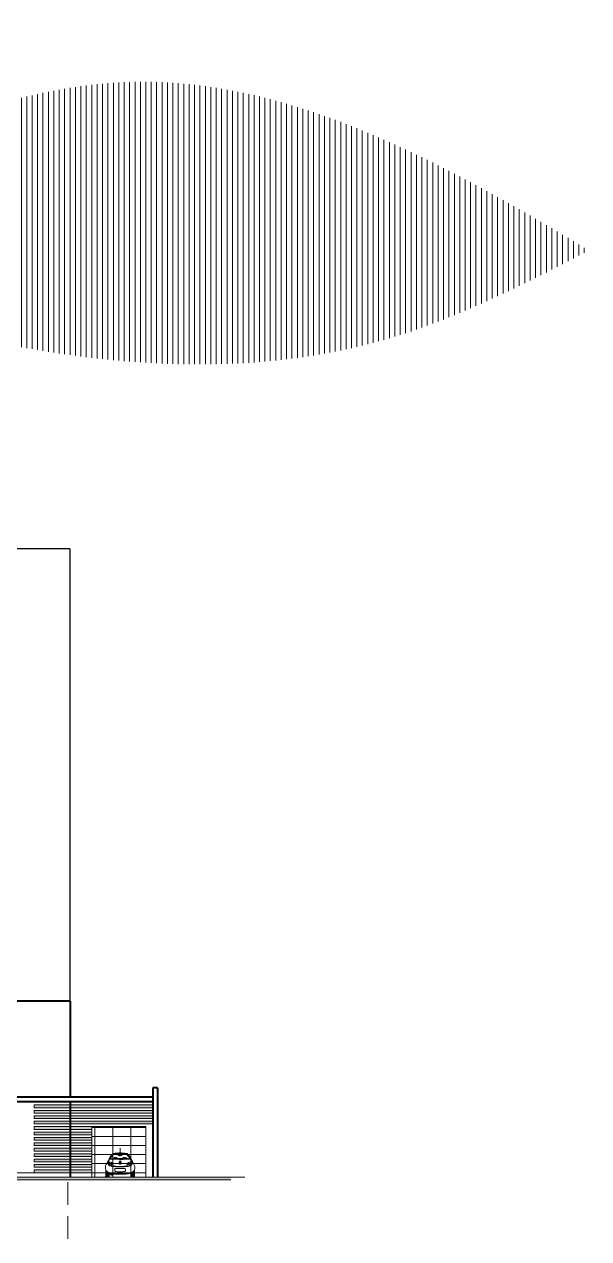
# Model space of a CAD drawing. Header units: millimetres. Extents: x 1564 to 2013, y 216 to 285.
# Drawn here: x 1982 to 2013.3, y 217.3 to 284.6 of the extents above; entities that cross this region are included whole.
import ezdxf

# ---------------------------------------------------------------- set-up
doc = ezdxf.new("R2010")
doc.units = ezdxf.units.MM
doc.header["$LTSCALE"] = 10
doc.header["$PDMODE"] = 1
doc.linetypes.add('DASHED2', pattern=[0.375, 0.25, -0.125])
doc.layers.get('0').update_dxf_attribs({"color": 90})
for name, color, linetype, lineweight in [('CARROS', 252, 'Continuous', 13), ('cinza 03', 252, 'Continuous', 13), ('COTA', 90, 'Continuous', 9), ('linha estutura', 252, 'Continuous', 13), ('pn 02', 16, 'Continuous', 20), ('PN 05', 50, 'Continuous', 40), ('PN 06', 1, 'Continuous', 40), ('PN-01', 90, 'Continuous', 13), ('PN-03', 180, 'Continuous', 30)]:
    doc.layers.add(name, color=color, linetype=linetype, lineweight=lineweight)

# ---------------------------------------------------------------- blocks, each defined once
blk = doc.blocks.new('ford ka posterior')
for p, q in [((0.001, 1.336), (0.001, 1.592)), ((-0.764, 0.693), (-0.785, 0.653)), ((-0.734, 0.75), (-0.764, 0.693)), ((-0.712, 0.79), (-0.734, 0.75)), ((-0.685, 0.826), (-0.712, 0.79)), ((-0.677, 0.856), (-0.685, 0.826)), ((-0.657, 0.833), (-0.685, 0.826)), ((-0.648, 0.916), (-0.677, 0.856)), ((-0.64, 0.833), (-0.657, 0.833)), ((-0.652, 0.806), (-0.656, 0.75)), ((-0.656, 0.75), (-0.654, 0.716)), ((-0.654, 0.716), (-0.642, 0.679)), ((-0.647, 0.833), (-0.652, 0.806)), ((-0.622, 0.973), (-0.648, 0.916)), ((-0.642, 0.679), (-0.618, 0.65)), ((-0.63, 0.826), (-0.64, 0.833)), ((-0.63, 0.826), (-0.634, 0.77)), ((-0.634, 0.77), (-0.631, 0.736)), ((-0.631, 0.736), (-0.619, 0.7)), ((-0.616, 0.897), (-0.63, 0.826)), ((-0.63, 0.826), (-0.578, 0.831)), ((-0.63, 0.826), (-0.6, 0.771)), ((-0.605, 1.008), (-0.622, 0.973)), ((-0.619, 0.7), (-0.596, 0.67)), ((-0.592, 0.975), (-0.616, 0.897)), ((-0.574, 1.063), (-0.605, 1.008)), ((-0.6, 0.771), (-0.56, 0.743)), ((-0.592, 0.975), (-0.568, 1.029)), ((-0.592, 0.975), (-0.525, 0.986)), ((-0.578, 0.831), (-0.527, 0.824)), ((-0.547, 1.111), (-0.574, 1.063)), ((-0.568, 1.029), (-0.544, 1.077)), ((-0.56, 0.743), (-0.508, 0.719)), ((-0.528, 1.143), (-0.547, 1.111)), ((-0.544, 1.077), (-0.519, 1.128)), ((-0.524, 0.985), (-0.53, 0.994)), ((-0.5, 1.186), (-0.528, 1.143)), ((-0.527, 0.824), (-0.479, 0.81)), ((-0.519, 1.128), (-0.488, 1.17)), ((-0.508, 0.719), (-0.473, 0.703)), ((-0.507, 1.048), (-0.499, 1.076)), ((-0.507, 1.023), (-0.507, 1.048)), ((-0.496, 1.016), (-0.507, 1.023)), ((-0.47, 1.221), (-0.5, 1.186)), ((-0.499, 1.076), (-0.477, 1.124)), ((-0.464, 0.715), (-0.499, 0.668)), ((-0.465, 1.016), (-0.496, 1.016)), ((-0.488, 1.17), (-0.455, 1.21)), ((-0.479, 0.81), (-0.449, 0.791)), ((-0.477, 1.124), (-0.433, 1.182)), ((-0.476, 0.99), (-0.443, 0.991)), ((-0.44, 1.255), (-0.47, 1.221)), ((-0.415, 1.021), (-0.465, 1.016)), ((-0.413, 0.745), (-0.464, 0.715)), ((-0.455, 1.21), (-0.425, 1.238)), ((-0.449, 0.791), (-0.425, 0.766)), ((-0.443, 0.991), (-0.352, 0.994)), ((-0.412, 1.282), (-0.44, 1.255)), ((-0.433, 1.182), (-0.399, 1.213)), ((-0.425, 1.238), (-0.391, 1.26)), ((-0.425, 0.766), (-0.413, 0.745)), ((-0.351, 1.022), (-0.415, 1.021)), ((-0.413, 0.745), (-0.405, 0.721)), ((-0.388, 1.297), (-0.412, 1.282)), ((-0.405, 0.721), (-0.397, 0.691)), ((-0.4, 1.29), (-0.394, 1.28)), ((-0.399, 1.213), (-0.366, 1.243)), ((-0.397, 0.691), (-0.393, 0.662)), ((-0.394, 1.28), (-0.391, 1.26)), ((-0.391, 1.26), (-0.348, 1.279)), ((-0.373, 1.303), (-0.388, 1.297)), ((-0.36, 1.303), (-0.373, 1.303)), ((-0.366, 1.243), (-0.341, 1.258)), ((-0.331, 1.312), (-0.36, 1.303)), ((-0.352, 0.994), (-0.256, 0.994)), ((-0.351, 1.022), (-0.336, 1.059)), ((-0.224, 1.023), (-0.351, 1.022)), ((-0.348, 1.279), (-0.294, 1.29)), ((-0.341, 1.258), (-0.298, 1.276)), ((-0.336, 1.059), (-0.312, 1.083)), ((-0.264, 1.323), (-0.331, 1.312)), ((-0.312, 1.083), (-0.275, 1.093)), ((-0.298, 1.276), (-0.239, 1.288)), ((-0.294, 1.29), (-0.247, 1.297)), ((-0.275, 1.093), (-0.23, 1.091)), ((-0.166, 1.33), (-0.264, 1.323)), ((-0.256, 0.994), (-0.202, 0.994)), ((-0.247, 1.297), (-0.189, 1.303)), ((-0.239, 1.288), (-0.17, 1.295)), ((-0.23, 1.091), (-0.195, 1.084)), ((-0.097, 1.022), (-0.224, 1.023)), ((-0.195, 1.084), (-0.17, 1.069)), ((-0.189, 1.303), (-0.121, 1.307)), ((-0.17, 1.295), (-0.107, 1.299)), ((-0.17, 1.069), (-0.153, 1.047)), ((-0.071, 1.336), (-0.166, 1.33)), ((-0.153, 1.047), (-0.149, 1.019)), ((-0.123, 0.993), (0.001, 0.992)), ((-0.121, 1.307), (-0.069, 1.309)), ((-0.107, 1.299), (-0.066, 1.299)), ((0.001, 1.019), (-0.097, 1.022)), ((0.001, 1.336), (-0.071, 1.336)), ((-0.069, 1.309), (0.001, 1.309)), ((-0.066, 1.299), (0.001, 1.299)), ((-0.049, 0.829), (-0.054, 0.802)), ((-0.054, 0.802), (-0.051, 0.778)), ((-0.051, 0.778), (-0.039, 0.746)), ((-0.035, 0.843), (-0.049, 0.829)), ((-0.039, 0.746), (-0.025, 0.725)), ((-0.016, 0.852), (-0.035, 0.843)), ((-0.025, 0.725), (-0.009, 0.709)), ((0.001, 0.855), (-0.016, 0.852)), ((0, 0.944), (-0.011, 0.941)), ((-0.009, 1.324), (-0.005, 1.334)), ((-0.009, 0.709), (0.001, 0.709)), ((-0.005, 1.334), (0.001, 1.336)), ((0.014, 1.174), (-0.003, 1.174)), ((0.001, 1.336), (0.073, 1.336)), ((0.008, 1.334), (0.001, 1.336)), ((0.071, 1.309), (0.001, 1.309)), ((0.069, 1.299), (0.001, 1.299)), ((0.001, 1.019), (0.099, 1.022)), ((0.157, 0.993), (0.001, 0.992)), ((0.001, 0.855), (0.019, 0.852)), ((0.011, 0.709), (0.001, 0.709)), ((0.011, 1.324), (0.008, 1.334)), ((0.027, 0.725), (0.011, 0.709)), ((0.019, 0.852), (0.037, 0.843)), ((0.041, 0.746), (0.027, 0.725)), ((0.037, 0.843), (0.051, 0.829)), ((0.053, 0.778), (0.041, 0.746)), ((0.051, 0.829), (0.056, 0.802)), ((0.056, 0.802), (0.053, 0.778)), ((0.11, 1.299), (0.069, 1.299)), ((0.123, 1.307), (0.071, 1.309)), ((0.073, 1.336), (0.168, 1.33)), ((0.099, 1.022), (0.226, 1.023)), ((0.172, 1.295), (0.11, 1.299)), ((0.191, 1.303), (0.123, 1.307)), ((0.155, 1.047), (0.151, 1.019)), ((0.172, 1.069), (0.155, 1.047)), ((0.258, 0.994), (0.157, 0.993)), ((0.168, 1.33), (0.266, 1.323)), ((0.241, 1.288), (0.172, 1.295)), ((0.197, 1.084), (0.172, 1.069)), ((0.249, 1.297), (0.191, 1.303)), ((0.233, 1.091), (0.197, 1.084)), ((0.226, 1.023), (0.353, 1.022)), ((0.277, 1.093), (0.233, 1.091)), ((0.3, 1.276), (0.241, 1.288)), ((0.297, 1.29), (0.249, 1.297)), ((0.354, 0.994), (0.258, 0.994)), ((0.266, 1.323), (0.333, 1.312)), ((0.314, 1.083), (0.277, 1.093)), ((0.35, 1.279), (0.297, 1.29)), ((0.343, 1.258), (0.3, 1.276)), ((0.338, 1.059), (0.314, 1.083)), ((0.333, 1.312), (0.362, 1.303)), ((0.353, 1.022), (0.338, 1.059)), ((0.368, 1.243), (0.343, 1.258)), ((0.393, 1.26), (0.35, 1.279)), ((0.353, 1.022), (0.417, 1.021)), ((0.445, 0.991), (0.354, 0.994)), ((0.362, 1.303), (0.375, 1.303)), ((0.401, 1.213), (0.368, 1.243)), ((0.375, 1.303), (0.39, 1.297)), ((0.39, 1.297), (0.414, 1.282)), ((0.396, 1.28), (0.393, 1.26)), ((0.427, 1.238), (0.393, 1.26)), ((0.4, 0.691), (0.395, 0.662)), ((0.402, 1.29), (0.396, 1.28)), ((0.407, 0.721), (0.4, 0.691)), ((0.435, 1.182), (0.401, 1.213)), ((0.415, 0.745), (0.407, 0.721)), ((0.414, 1.282), (0.443, 1.255)), ((0.427, 0.766), (0.415, 0.745)), ((0.417, 1.021), (0.467, 1.016)), ((0.418, 0.738), (0.468, 0.707)), ((0.457, 1.21), (0.427, 1.238)), ((0.451, 0.791), (0.427, 0.766)), ((0.479, 1.124), (0.435, 1.182)), ((0.443, 1.255), (0.473, 1.221)), ((0.522, 0.987), (0.445, 0.991)), ((0.481, 0.81), (0.451, 0.791)), ((0.49, 1.17), (0.457, 1.21)), ((0.467, 1.016), (0.498, 1.016)), ((0.468, 0.707), (0.502, 0.66)), ((0.473, 1.221), (0.502, 1.186)), ((0.512, 0.71), (0.477, 0.696)), ((0.502, 1.076), (0.479, 1.124)), ((0.529, 0.824), (0.481, 0.81)), ((0.521, 1.128), (0.49, 1.17)), ((0.498, 1.016), (0.509, 1.023)), ((0.502, 1.186), (0.53, 1.143)), ((0.509, 1.048), (0.502, 1.076)), ((0.509, 1.023), (0.509, 1.048)), ((0.564, 0.734), (0.512, 0.71)), ((0.546, 1.077), (0.521, 1.128)), ((0.594, 0.975), (0.522, 0.987)), ((0.58, 0.831), (0.529, 0.824)), ((0.53, 1.143), (0.55, 1.111)), ((0.57, 1.029), (0.546, 1.077)), ((0.55, 1.111), (0.577, 1.063)), ((0.605, 0.761), (0.564, 0.734)), ((0.594, 0.975), (0.57, 1.029)), ((0.577, 1.063), (0.607, 1.008)), ((0.632, 0.826), (0.58, 0.831)), ((0.594, 0.975), (0.618, 0.897)), ((0.621, 0.7), (0.598, 0.67)), ((0.636, 0.816), (0.605, 0.761)), ((0.607, 1.008), (0.624, 0.973)), ((0.618, 0.897), (0.632, 0.826)), ((0.644, 0.679), (0.62, 0.65)), ((0.633, 0.736), (0.621, 0.7)), ((0.624, 0.973), (0.65, 0.916)), ((0.632, 0.826), (0.642, 0.833)), ((0.632, 0.826), (0.636, 0.77)), ((0.636, 0.77), (0.633, 0.736)), ((0.642, 0.833), (0.659, 0.833)), ((0.656, 0.716), (0.644, 0.679)), ((0.649, 0.833), (0.655, 0.806)), ((0.65, 0.916), (0.679, 0.856)), ((0.655, 0.806), (0.658, 0.75)), ((0.658, 0.75), (0.656, 0.716)), ((0.659, 0.833), (0.687, 0.826)), ((0.679, 0.856), (0.687, 0.826)), ((0.687, 0.826), (0.714, 0.79)), ((0.714, 0.79), (0.736, 0.75)), ((0.736, 0.75), (0.766, 0.693)), ((0.766, 0.693), (0.788, 0.653)), ((-0.804, 0.619), (-0.814, 0.577)), ((-0.814, 0.577), (-0.814, 0.536)), ((-0.814, 0.536), (-0.814, 0.458)), ((-0.814, 0.458), (-0.799, 0.421)), ((-0.785, 0.653), (-0.804, 0.619)), ((-0.799, 0.421), (-0.784, 0.384)), ((-0.784, 0.384), (-0.751, 0.338)), ((-0.751, 0.338), (-0.716, 0.298)), ((-0.716, 0.298), (-0.663, 0.267)), ((-0.663, 0.267), (-0.613, 0.254)), ((-0.618, 0.65), (-0.567, 0.617)), ((-0.613, 0.254), (-0.554, 0.238)), ((-0.596, 0.67), (-0.544, 0.637)), ((-0.567, 0.617), (-0.499, 0.597)), ((-0.554, 0.238), (-0.466, 0.223)), ((-0.544, 0.637), (-0.476, 0.617)), ((-0.499, 0.668), (-0.51, 0.627)), ((-0.499, 0.597), (-0.449, 0.588)), ((-0.476, 0.617), (-0.427, 0.608)), ((-0.466, 0.223), (-0.353, 0.214)), ((-0.449, 0.588), (-0.395, 0.582)), ((-0.427, 0.608), (-0.372, 0.602)), ((-0.395, 0.582), (-0.249, 0.573)), ((-0.393, 0.662), (-0.388, 0.63)), ((-0.388, 0.63), (-0.38, 0.603)), ((-0.372, 0.602), (-0.227, 0.593)), ((-0.353, 0.214), (-0.247, 0.21)), ((-0.293, 0.426), (-0.297, 0.384)), ((-0.297, 0.384), (-0.291, 0.344)), ((-0.284, 0.458), (-0.293, 0.426)), ((-0.291, 0.344), (-0.279, 0.324)), ((-0.273, 0.472), (-0.284, 0.458)), ((-0.279, 0.324), (-0.262, 0.311)), ((-0.259, 0.476), (-0.273, 0.472)), ((-0.262, 0.311), (-0.213, 0.301)), ((-0.235, 0.475), (-0.259, 0.476)), ((-0.249, 0.573), (-0.153, 0.567)), ((-0.247, 0.21), (-0.152, 0.206)), ((-0.187, 0.472), (-0.235, 0.475)), ((-0.227, 0.593), (-0.131, 0.588)), ((-0.213, 0.301), (-0.159, 0.297)), ((-0.124, 0.469), (-0.187, 0.472)), ((-0.159, 0.297), (-0.096, 0.293)), ((-0.153, 0.567), (0.001, 0.567)), ((-0.152, 0.206), (0.001, 0.206)), ((-0.131, 0.588), (0.001, 0.588)), ((-0.059, 0.468), (-0.124, 0.469)), ((-0.096, 0.293), (0.001, 0.293)), ((0.001, 0.468), (-0.059, 0.468)), ((0.133, 0.588), (0.001, 0.588)), ((0.155, 0.567), (0.001, 0.567)), ((0.001, 0.468), (0.061, 0.468)), ((0.098, 0.293), (0.001, 0.293)), ((0.154, 0.206), (0.001, 0.206)), ((0.061, 0.468), (0.126, 0.469)), ((0.162, 0.297), (0.098, 0.293)), ((0.126, 0.469), (0.19, 0.472)), ((0.229, 0.593), (0.133, 0.588)), ((0.249, 0.21), (0.154, 0.206)), ((0.251, 0.573), (0.155, 0.567)), ((0.215, 0.301), (0.162, 0.297)), ((0.19, 0.472), (0.237, 0.475)), ((0.264, 0.311), (0.215, 0.301)), ((0.374, 0.602), (0.229, 0.593)), ((0.237, 0.475), (0.261, 0.476)), ((0.355, 0.214), (0.249, 0.21)), ((0.397, 0.582), (0.251, 0.573)), ((0.261, 0.476), (0.275, 0.472)), ((0.282, 0.324), (0.264, 0.311)), ((0.275, 0.472), (0.287, 0.458)), ((0.293, 0.344), (0.282, 0.324)), ((0.287, 0.458), (0.296, 0.426)), ((0.3, 0.384), (0.293, 0.344)), ((0.296, 0.426), (0.3, 0.384)), ((0.468, 0.223), (0.355, 0.214)), ((0.429, 0.608), (0.374, 0.602)), ((0.39, 0.63), (0.382, 0.603)), ((0.395, 0.662), (0.39, 0.63)), ((0.452, 0.588), (0.397, 0.582)), ((0.478, 0.617), (0.429, 0.608)), ((0.439, 0.104), (0.484, 0.104)), ((0.501, 0.597), (0.452, 0.588)), ((0.556, 0.238), (0.468, 0.223)), ((0.546, 0.637), (0.478, 0.617)), ((0.569, 0.617), (0.501, 0.597)), ((0.502, 0.66), (0.511, 0.627)), ((0.598, 0.67), (0.546, 0.637)), ((0.615, 0.254), (0.556, 0.238)), ((0.62, 0.65), (0.569, 0.617)), ((0.665, 0.267), (0.615, 0.254)), ((0.718, 0.298), (0.665, 0.267)), ((0.754, 0.338), (0.718, 0.298)), ((0.786, 0.384), (0.754, 0.338)), ((0.801, 0.421), (0.786, 0.384)), ((0.788, 0.653), (0.806, 0.619)), ((0.816, 0.458), (0.801, 0.421)), ((0.806, 0.619), (0.816, 0.577)), ((0.816, 0.577), (0.816, 0.536)), ((0.816, 0.536), (0.816, 0.458))]:
    blk.add_line(p, q)
at = {"linetype": 'Continuous'}
for p, q in [((-0.493, 0.998), (-0.53, 0.994)), ((-0.524, 0.985), (-0.434, 0.993)), ((-0.393, 1.009), (-0.493, 0.998)), ((-0.434, 0.993), (-0.348, 1)), ((-0.291, 1.015), (-0.393, 1.009)), ((-0.348, 1), (-0.239, 1.003)), ((-0.22, 1.014), (-0.291, 1.015)), ((-0.239, 1.003), (-0.144, 0.98)), ((-0.176, 1.006), (-0.22, 1.014)), ((-0.184, 0.989), (-0.011, 0.941)), ((0.005, 0.961), (-0.176, 1.006)), ((-0.144, 0.98), (-0.002, 0.944)), ((-0.093, 1.236), (-0.103, 1.216)), ((-0.103, 1.216), (-0.102, 1.21)), ((-0.102, 1.21), (-0.101, 1.205)), ((-0.101, 1.205), (-0.099, 1.201)), ((-0.099, 1.201), (-0.085, 1.191)), ((-0.072, 1.244), (-0.093, 1.236)), ((-0.087, 1.283), (-0.09, 1.282)), ((-0.086, 1.286), (-0.087, 1.283)), ((-0.085, 1.287), (-0.086, 1.286)), ((-0.086, 1.284), (-0.086, 1.283)), ((-0.086, 1.283), (-0.083, 1.28)), ((-0.085, 1.306), (-0.085, 1.287)), ((-0.085, 1.191), (-0.067, 1.187)), ((-0.083, 1.28), (-0.077, 1.279)), ((-0.077, 1.279), (-0.016, 1.279)), ((-0.051, 1.247), (-0.072, 1.244)), ((-0.067, 1.187), (-0.051, 1.185)), ((-0.032, 1.248), (-0.051, 1.247)), ((-0.051, 1.185), (-0.032, 1.184)), ((-0.015, 1.249), (-0.032, 1.248)), ((-0.032, 1.184), (-0.015, 1.183)), ((0.005, 1.249), (-0.015, 1.249)), ((-0.015, 1.183), (0.006, 1.184)), ((-0.014, 1.278), (-0.005, 1.249)), ((-0.013, 1.28), (-0.008, 1.288)), ((-0.013, 1.275), (-0.013, 1.28)), ((-0.008, 1.288), (0.004, 1.293)), ((-0.005, 1.184), (-0.005, 1.176)), ((0.004, 1.293), (0.008, 1.293)), ((0.005, 1.249), (0.025, 1.249)), ((0.025, 1.183), (0.006, 1.184)), ((0.008, 1.293), (0.011, 1.292)), ((0.011, 1.292), (0.014, 1.291)), ((0.014, 1.291), (0.02, 1.285)), ((0.024, 1.278), (0.015, 1.249)), ((0.016, 1.184), (0.016, 1.176)), ((0.02, 1.285), (0.023, 1.279)), ((0.086, 1.279), (0.025, 1.279)), ((0.025, 1.249), (0.042, 1.248)), ((0.042, 1.184), (0.025, 1.183)), ((0.042, 1.248), (0.06, 1.247)), ((0.06, 1.185), (0.042, 1.184)), ((0.06, 1.247), (0.077, 1.245)), ((0.082, 1.188), (0.06, 1.185)), ((0.077, 1.245), (0.095, 1.24)), ((0.103, 1.196), (0.082, 1.188)), ((0.092, 1.28), (0.086, 1.279)), ((0.095, 1.283), (0.092, 1.28)), ((0.094, 1.306), (0.094, 1.287)), ((0.094, 1.287), (0.095, 1.286)), ((0.095, 1.286), (0.096, 1.283)), ((0.095, 1.284), (0.095, 1.283)), ((0.095, 1.24), (0.109, 1.23)), ((0.096, 1.283), (0.099, 1.282)), ((0.112, 1.216), (0.103, 1.196)), ((0.109, 1.23), (0.111, 1.226)), ((0.111, 1.226), (0.112, 1.221)), ((0.112, 1.221), (0.112, 1.216)), ((-0.8, 0.294), (-0.788, 0.287)), ((-0.8, 0.25), (-0.788, 0.243)), ((-0.8, 0.212), (-0.788, 0.206)), ((-0.8, 0.173), (-0.788, 0.166)), ((-0.8, 0.138), (-0.788, 0.132)), ((-0.8, 0.109), (-0.788, 0.102)), ((-0.8, 0.083), (-0.788, 0.076)), ((-0.8, 0.061), (-0.788, 0.054)), ((-0.8, 0.044), (-0.788, 0.037)), ((-0.8, 0.031), (-0.788, 0.024)), ((-0.8, 0.021), (-0.788, 0.014)), ((-0.798, 0.418), (-0.798, 0.021)), ((-0.798, 0.021), (-0.798, 0.019)), ((-0.798, 0.019), (-0.796, 0.013)), ((-0.796, 0.34), (-0.763, 0.304)), ((-0.796, 0.013), (-0.793, 0.007)), ((-0.796, 0.007), (-0.793, 0.003)), ((-0.793, 0.003), (-0.787, 0.001)), ((-0.788, 0.287), (-0.771, 0.287)), ((-0.788, 0.243), (-0.771, 0.243)), ((-0.788, 0.206), (-0.771, 0.206)), ((-0.788, 0.166), (-0.771, 0.166)), ((-0.788, 0.132), (-0.771, 0.132)), ((-0.788, 0.102), (-0.771, 0.102)), ((-0.788, 0.076), (-0.771, 0.076)), ((-0.788, 0.054), (-0.771, 0.054)), ((-0.788, 0.037), (-0.771, 0.037)), ((-0.788, 0.024), (-0.771, 0.024)), ((-0.788, 0.014), (-0.771, 0.014)), ((-0.787, 0.001), (-0.78, 0)), ((-0.78, 0), (-0.633, 0)), ((-0.771, 0.287), (-0.767, 0.285)), ((-0.771, 0.243), (-0.767, 0.241)), ((-0.771, 0.206), (-0.767, 0.204)), ((-0.771, 0.166), (-0.767, 0.164)), ((-0.771, 0.132), (-0.767, 0.13)), ((-0.771, 0.102), (-0.767, 0.1)), ((-0.771, 0.076), (-0.767, 0.074)), ((-0.771, 0.054), (-0.767, 0.052)), ((-0.771, 0.037), (-0.767, 0.035)), ((-0.771, 0.024), (-0.767, 0.022)), ((-0.771, 0.014), (-0.767, 0.012)), ((-0.767, 0.285), (-0.743, 0.285)), ((-0.767, 0.241), (-0.743, 0.241)), ((-0.767, 0.204), (-0.743, 0.204)), ((-0.767, 0.164), (-0.743, 0.164)), ((-0.767, 0.13), (-0.743, 0.13)), ((-0.767, 0.1), (-0.745, 0.1)), ((-0.767, 0.074), (-0.743, 0.074)), ((-0.767, 0.052), (-0.743, 0.052)), ((-0.767, 0.035), (-0.743, 0.035)), ((-0.767, 0.022), (-0.743, 0.02)), ((-0.767, 0.012), (-0.743, 0.012)), ((-0.763, 0.304), (-0.722, 0.241)), ((-0.727, 0.267), (-0.745, 0.337)), ((-0.743, 0.284), (-0.743, 0.006)), ((-0.706, 0.232), (-0.743, 0.22)), ((-0.706, 0.196), (-0.743, 0.184)), ((-0.706, 0.161), (-0.743, 0.149)), ((-0.706, 0.127), (-0.743, 0.115)), ((-0.706, 0.096), (-0.743, 0.084)), ((-0.706, 0.07), (-0.743, 0.058)), ((-0.706, 0.05), (-0.743, 0.037)), ((-0.743, 0.02), (-0.706, 0.032)), ((-0.706, 0.018), (-0.743, 0.006)), ((-0.695, 0.223), (-0.728, 0.267)), ((-0.695, 0.223), (-0.727, 0.267)), ((-0.722, 0.241), (-0.69, 0.197)), ((-0.705, 0.197), (-0.668, 0.185)), ((-0.705, 0.161), (-0.668, 0.149)), ((-0.705, 0.128), (-0.668, 0.115)), ((-0.705, 0.097), (-0.668, 0.085)), ((-0.705, 0.07), (-0.668, 0.058)), ((-0.705, 0.049), (-0.668, 0.036)), ((-0.705, 0.032), (-0.668, 0.019)), ((-0.705, 0.018), (-0.668, 0.006)), ((-0.704, 0.227), (-0.704, 0.001)), ((-0.657, 0.206), (-0.695, 0.223)), ((-0.657, 0.206), (-0.695, 0.223)), ((-0.69, 0.197), (-0.668, 0.178)), ((-0.668, 0.006), (-0.668, 0.204)), ((-0.636, 0.204), (-0.668, 0.194)), ((-0.668, 0.178), (-0.636, 0.149)), ((-0.613, 0.173), (-0.668, 0.155)), ((-0.612, 0.143), (-0.668, 0.123)), ((-0.613, 0.111), (-0.668, 0.094)), ((-0.613, 0.086), (-0.668, 0.067)), ((-0.612, 0.065), (-0.668, 0.046)), ((-0.613, 0.045), (-0.668, 0.028)), ((-0.613, 0.034), (-0.668, 0.016)), ((-0.614, 0.022), (-0.668, 0.006)), ((-0.639, 0.204), (-0.657, 0.206)), ((-0.64, 0.204), (-0.657, 0.206)), ((-0.647, 0.204), (-0.614, 0.199)), ((-0.647, 0.171), (-0.647, 0.204)), ((-0.644, 0.161), (-0.647, 0.171)), ((-0.638, 0.158), (-0.644, 0.161)), ((-0.631, 0.203), (-0.639, 0.204)), ((-0.635, 0.159), (-0.638, 0.158)), ((-0.636, 0.149), (-0.613, 0.124)), ((-0.633, 0), (-0.627, 0.001)), ((-0.622, 0.201), (-0.631, 0.203)), ((-0.627, 0.001), (-0.617, 0.006)), ((-0.613, 0.2), (-0.622, 0.201)), ((-0.617, 0.006), (-0.611, 0.022)), ((-0.613, 0.124), (-0.613, 0.2)), ((-0.611, 0.022), (-0.611, 0.185)), ((0.613, 0.022), (0.613, 0.185)), ((0.619, 0.006), (0.613, 0.022)), ((0.614, 0.143), (0.67, 0.123)), ((0.614, 0.065), (0.67, 0.046)), ((0.615, 0.2), (0.624, 0.201)), ((0.615, 0.124), (0.615, 0.2)), ((0.615, 0.173), (0.67, 0.155)), ((0.639, 0.149), (0.615, 0.124)), ((0.615, 0.111), (0.67, 0.094)), ((0.615, 0.086), (0.67, 0.067)), ((0.615, 0.045), (0.67, 0.028)), ((0.615, 0.034), (0.67, 0.016)), ((0.649, 0.204), (0.616, 0.199)), ((0.616, 0.022), (0.67, 0.006)), ((0.629, 0.001), (0.619, 0.006)), ((0.624, 0.201), (0.633, 0.203)), ((0.635, 0), (0.629, 0.001)), ((0.633, 0.203), (0.641, 0.204)), ((0.782, 0), (0.635, 0)), ((0.637, 0.159), (0.64, 0.158)), ((0.638, 0.204), (0.67, 0.194)), ((0.67, 0.178), (0.639, 0.149)), ((0.64, 0.158), (0.646, 0.161)), ((0.641, 0.204), (0.659, 0.206)), ((0.642, 0.204), (0.66, 0.206)), ((0.646, 0.161), (0.649, 0.171)), ((0.649, 0.171), (0.649, 0.204)), ((0.659, 0.206), (0.697, 0.223)), ((0.66, 0.206), (0.697, 0.223)), ((0.67, 0.006), (0.67, 0.204)), ((0.707, 0.197), (0.67, 0.185)), ((0.693, 0.197), (0.67, 0.178)), ((0.707, 0.161), (0.67, 0.149)), ((0.707, 0.128), (0.67, 0.115)), ((0.707, 0.097), (0.67, 0.085)), ((0.707, 0.07), (0.67, 0.058)), ((0.707, 0.049), (0.67, 0.036)), ((0.707, 0.032), (0.67, 0.019)), ((0.707, 0.018), (0.67, 0.006)), ((0.724, 0.241), (0.693, 0.197)), ((0.697, 0.223), (0.729, 0.267)), ((0.697, 0.223), (0.73, 0.267)), ((0.706, 0.227), (0.706, 0.001)), ((0.708, 0.232), (0.746, 0.22)), ((0.708, 0.196), (0.745, 0.184)), ((0.708, 0.161), (0.745, 0.149)), ((0.708, 0.127), (0.745, 0.115)), ((0.708, 0.096), (0.745, 0.084)), ((0.708, 0.07), (0.745, 0.058)), ((0.708, 0.05), (0.745, 0.037)), ((0.745, 0.02), (0.708, 0.032)), ((0.708, 0.018), (0.745, 0.006)), ((0.765, 0.304), (0.724, 0.241)), ((0.729, 0.267), (0.747, 0.337)), ((0.769, 0.285), (0.745, 0.285)), ((0.745, 0.284), (0.745, 0.006)), ((0.769, 0.241), (0.745, 0.241)), ((0.769, 0.204), (0.745, 0.204)), ((0.769, 0.164), (0.745, 0.164)), ((0.769, 0.13), (0.745, 0.13)), ((0.769, 0.074), (0.745, 0.074)), ((0.769, 0.052), (0.745, 0.052)), ((0.769, 0.035), (0.745, 0.035)), ((0.769, 0.022), (0.745, 0.02)), ((0.769, 0.012), (0.745, 0.012)), ((0.769, 0.1), (0.747, 0.1)), ((0.798, 0.34), (0.765, 0.304)), ((0.773, 0.287), (0.769, 0.285)), ((0.773, 0.243), (0.769, 0.241)), ((0.773, 0.206), (0.769, 0.204)), ((0.773, 0.166), (0.769, 0.164)), ((0.773, 0.132), (0.769, 0.13)), ((0.773, 0.102), (0.769, 0.1)), ((0.773, 0.076), (0.769, 0.074)), ((0.773, 0.054), (0.769, 0.052)), ((0.773, 0.037), (0.769, 0.035)), ((0.773, 0.024), (0.769, 0.022)), ((0.773, 0.014), (0.769, 0.012)), ((0.79, 0.287), (0.773, 0.287)), ((0.79, 0.243), (0.773, 0.243)), ((0.79, 0.206), (0.773, 0.206)), ((0.79, 0.166), (0.773, 0.166)), ((0.79, 0.132), (0.773, 0.132)), ((0.79, 0.102), (0.773, 0.102)), ((0.79, 0.076), (0.773, 0.076)), ((0.79, 0.054), (0.773, 0.054)), ((0.79, 0.037), (0.773, 0.037)), ((0.79, 0.024), (0.773, 0.024)), ((0.79, 0.014), (0.773, 0.014)), ((0.789, 0.001), (0.782, 0)), ((0.795, 0.003), (0.789, 0.001)), ((0.803, 0.294), (0.79, 0.287)), ((0.803, 0.25), (0.79, 0.243)), ((0.803, 0.212), (0.79, 0.206)), ((0.803, 0.173), (0.79, 0.166)), ((0.803, 0.138), (0.79, 0.132)), ((0.803, 0.109), (0.79, 0.102)), ((0.803, 0.083), (0.79, 0.076)), ((0.803, 0.061), (0.79, 0.054)), ((0.803, 0.044), (0.79, 0.037)), ((0.803, 0.031), (0.79, 0.024)), ((0.803, 0.021), (0.79, 0.014)), ((0.799, 0.013), (0.795, 0.007)), ((0.799, 0.007), (0.795, 0.003)), ((0.8, 0.019), (0.799, 0.013)), ((0.8, 0.418), (0.8, 0.021)), ((0.8, 0.021), (0.8, 0.019))]:
    blk.add_line(p, q, dxfattribs=at)
for centre, radius in [((0.001, 0.825), 0.0125), ((0.433, 0.144), 0.0219), ((0.433, 0.144), 0.0199), ((0.494, 0.144), 0.0219), ((0.494, 0.144), 0.0199)]:
    blk.add_circle(centre, radius)
for centre, radius, start, end in [((0.001, 0.599), 0.198, 74.29643, 105.70357), ((0.001, 0.953), 0.0167, 225.88104, 270), ((0.001, 0.953), 0.0167, 90, 132.76711), ((0.001, 1.347), 0.0249, 246.05291, 293.94709), ((-0.003, 1.176), 0.002, 180, 270), ((0, 0.953), 0.00939, 257.77264, 58.31084), ((0.001, 0.953), 0.0167, 270, 90), ((0.014, 1.176), 0.002, 270, 0), ((0.001, 4.501), 4.345, 261.75683, 278.13069), ((0.564, 0.183), 0.186, 182.689, 194.02989), ((0.442, 0.169), 0.065, 207.73817, 271.8237), ((0.482, 0.169), 0.065, 268.20916, 332.26183), ((0.458, 0.166), 0.0866, 341.15116, 16.06506)]:
    blk.add_arc(centre, radius, start, end)
for centre, start, end in [((-0.016, 1.277), 17.41472, 90), ((0.025, 1.277), 90, 163.11736)]:
    blk.add_arc(centre, 0.002, start, end, dxfattribs=at)
blk.add_point((0, 0))

msp = doc.modelspace()

# ---------------------------------------------------------------- hatches: boundary and pattern name
at = {"layer": 'cinza 03'}
h = msp.add_hatch(color=256, dxfattribs=at)
h.paths.add_polyline_path([(1982.513, 224.7), (1982.513, 224.55), (1989.095, 224.55), (1989.095, 224.7)])
h.paths.add_polyline_path([(1982.513, 224.4), (1982.513, 224.25), (1989.095, 224.25), (1989.095, 224.4)])
h.paths.add_polyline_path([(1982.513, 224.1), (1982.513, 223.95), (1989.095, 223.95), (1989.095, 224.1)])
h.paths.add_polyline_path([(1982.513, 223.8), (1982.513, 223.65), (1989.095, 223.65), (1989.095, 223.8)])
h.paths.add_polyline_path([(1982.513, 223.5), (1982.513, 223.35), (1985.713, 223.35), (1985.713, 223.5)])
h.paths.add_polyline_path([(1982.513, 223.2), (1982.513, 223.05), (1985.713, 223.05), (1985.713, 223.2)])
h.paths.add_polyline_path([(1982.513, 222.9), (1982.513, 222.75), (1985.713, 222.75), (1985.713, 222.9)])
h.paths.add_polyline_path([(1982.513, 222.6), (1982.513, 222.45), (1985.713, 222.45), (1985.713, 222.6)])
h.paths.add_polyline_path([(1982.513, 222.3), (1982.513, 222.15), (1985.713, 222.15), (1985.713, 222.3)])
h.paths.add_polyline_path([(1982.513, 222), (1982.513, 221.85), (1985.713, 221.85), (1985.713, 222)])
h.paths.add_polyline_path([(1982.513, 221.7), (1982.513, 221.55), (1985.713, 221.55), (1985.713, 221.7)])
h.paths.add_polyline_path([(1982.513, 221.4), (1982.513, 221.25), (1985.713, 221.25), (1985.713, 221.4)])
h.paths.add_polyline_path([(1982.513, 221.1), (1982.513, 220.95), (1985.713, 220.95), (1985.713, 221.1)])
h = msp.add_hatch(dxfattribs=at)
h.set_pattern_fill('_USER', color=256, scale=0.5, style=0, pattern_type=0)
h.set_pattern_definition([(0, (2017.8696, 230.45), (0, 0.5), [])])
h.paths.add_polyline_path([(1988.713, 223.5), (1985.713, 223.5), (1985.713, 220.7), (1988.713, 220.7)])
h = msp.add_hatch(dxfattribs=at)
h.set_pattern_fill('_USER', color=256, angle=90, style=0, pattern_type=0)
h.set_pattern_definition([(90, (2017.8696, 230.45), (-1, 6e-17), [])])
h.paths.add_polyline_path([(1988.713, 223.5), (1985.713, 223.5), (1985.713, 220.7), (1988.713, 220.7)])
at = {"layer": 'pn 02'}
h = msp.add_hatch(dxfattribs=at)
h.set_pattern_fill('_USER', color=140, scale=0.3, angle=90, style=0, pattern_type=0)
h.set_pattern_definition([(90, (1590.90576, 221.25), (-0.3, 2e-17), [])])
edge = h.paths.add_edge_path()
edge.add_spline(control_points=[(1958.875, 273.431), (1955.871, 274.279), (1948.55, 275.445), (1942.337, 270.312), (1938.621, 267.139)], knot_values=[0.564265, 0.564265, 0.564265, 0.564265, 9.606639, 23.209097, 23.209097, 23.209097, 23.209097], degree=3, periodic=0)
edge.add_spline(control_points=[(1938.621, 267.139), (1941.172, 266.044), (1947.974, 264.076), (1954.656, 266.745), (1958.875, 269.024)], knot_values=[61.799684, 61.799684, 61.799684, 61.799684, 70.083205, 83.972473, 83.972473, 83.972473, 83.972473], degree=3, periodic=0)
edge.add_line((1958.875, 269.024), (1958.875, 273.431))
edge = h.paths.add_edge_path()
edge.add_spline(control_points=[(2013.255, 272.032), (2004.947, 277.076), (1991.019, 284.562), (1976.354, 279.002), (1970.657, 275.9)], knot_values=[3.711064, 3.711064, 3.711064, 3.711064, 30.849498, 49.03647, 49.03647, 49.03647, 49.03647], degree=3, periodic=0)
edge.add_line((1970.657, 275.9), (1981.386, 275.9))
edge.add_line((1981.386, 275.9), (1981.386, 269.8))
edge.add_line((1981.386, 269.8), (1981.386, 266.762))
edge.add_spline(control_points=[(1981.386, 266.762), (1988.757, 265.37), (1999.776, 265.124), (2009.81, 270.236), (2013.255, 272.032)], knot_values=[45.367786, 45.367786, 45.367786, 45.367786, 67.246944, 78.72037, 78.72037, 78.72037, 78.72037], degree=3, periodic=0)
msp.add_hatch(color=256, dxfattribs=at).paths.add_polyline_path([(1982.185, 220.7), (1974.185, 220.7), (1974.185, 220.557), (1982.185, 220.557)])
h = msp.add_hatch(color=256, dxfattribs=at)
h.paths.add_polyline_path([(1988.185, 220.7), (1982.185, 220.7), (1982.185, 220.557), (1988.185, 220.557)])
h.paths.add_polyline_path([(1993.41, 220.7), (1988.185, 220.7), (1988.185, 220.557), (1993.41, 220.557)])

# ---------------------------------------------------------------- linework, layer by layer
at = {"layer": 'cinza 03'}
for p, q in [((1985.713, 223.5), (1985.713, 220.7)), ((1988.713, 223.5), (1988.713, 220.7))]:
    msp.add_line(p, q, dxfattribs=at)
at = {"layer": 'COTA'}
msp.add_line((1984.513, 220.95), (1959.375, 220.95), dxfattribs=at)
at = {"layer": 'linha estutura', "linetype": 'DASHED2', "ltscale": 0.5}
msp.add_line((1984.375, 217.293), (1984.375, 220.7), dxfattribs=at)
at = {"layer": 'pn 02'}
for p, q in [((1948.983, 220.7), (1993.41, 220.7)), ((1948.983, 220.557), (1993.41, 220.557))]:
    msp.add_line(p, q, dxfattribs=at)
at = {"layer": 'PN 05'}
for p, q in [((1984.513, 230.45), (1959.375, 230.45)), ((1984.513, 230.45), (1984.513, 225.15)), ((1984.513, 224.9), (1984.513, 220.7))]:
    msp.add_line(p, q, dxfattribs=at)
at = {"layer": 'PN 06'}
for p, q in [((1989.095, 225.65), (1989.095, 220.7)), ((1989.345, 225.65), (1989.095, 225.65)), ((1989.345, 225.65), (1989.345, 220.7)), ((1957.375, 225.15), (1989.095, 225.15)), ((1957.375, 224.9), (1989.095, 224.9))]:
    msp.add_line(p, q, dxfattribs=at)
at = {"layer": 'PN-01'}
for p, q in [((1988.713, 223.5), (1985.713, 223.5)), ((1994.195, 220.7), (1943.139, 220.7))]:
    msp.add_line(p, q, dxfattribs=at)
for points in [[(1982.513, 224.7), (1982.513, 224.55), (1989.095, 224.55), (1989.095, 224.7)], [(1982.513, 224.4), (1982.513, 224.25), (1989.095, 224.25), (1989.095, 224.4)], [(1982.513, 224.1), (1982.513, 223.95), (1989.095, 223.95), (1989.095, 224.1)], [(1982.513, 223.8), (1982.513, 223.65), (1989.095, 223.65), (1989.095, 223.8)], [(1982.513, 223.5), (1982.513, 223.35), (1985.713, 223.35), (1985.713, 223.5)], [(1982.513, 223.2), (1982.513, 223.05), (1985.713, 223.05), (1985.713, 223.2)], [(1982.513, 222.9), (1982.513, 222.75), (1985.713, 222.75), (1985.713, 222.9)], [(1982.513, 222.6), (1982.513, 222.45), (1985.713, 222.45), (1985.713, 222.6)], [(1982.513, 222.3), (1982.513, 222.15), (1985.713, 222.15), (1985.713, 222.3)], [(1982.513, 222), (1982.513, 221.85), (1985.713, 221.85), (1985.713, 222)], [(1982.513, 221.7), (1982.513, 221.55), (1985.713, 221.55), (1985.713, 221.7)], [(1982.513, 221.4), (1982.513, 221.25), (1985.713, 221.25), (1985.713, 221.4)], [(1982.513, 221.1), (1982.513, 220.95), (1985.713, 220.95), (1985.713, 221.1)]]:
    msp.add_lwpolyline(points, close=True, dxfattribs=at)
at = {"layer": 'PN-03'}
for q in [(1970.25, 255.5), (1984.5, 230.45)]:
    msp.add_line((1984.5, 255.5), q, dxfattribs=at)

# ---------------------------------------------------------------- block references
at = {"layer": 'CARROS', "xscale": -1}
msp.add_blockref('ford ka posterior', (1987.281, 220.709), dxfattribs=at)

doc.saveas('drawing.dxf')
